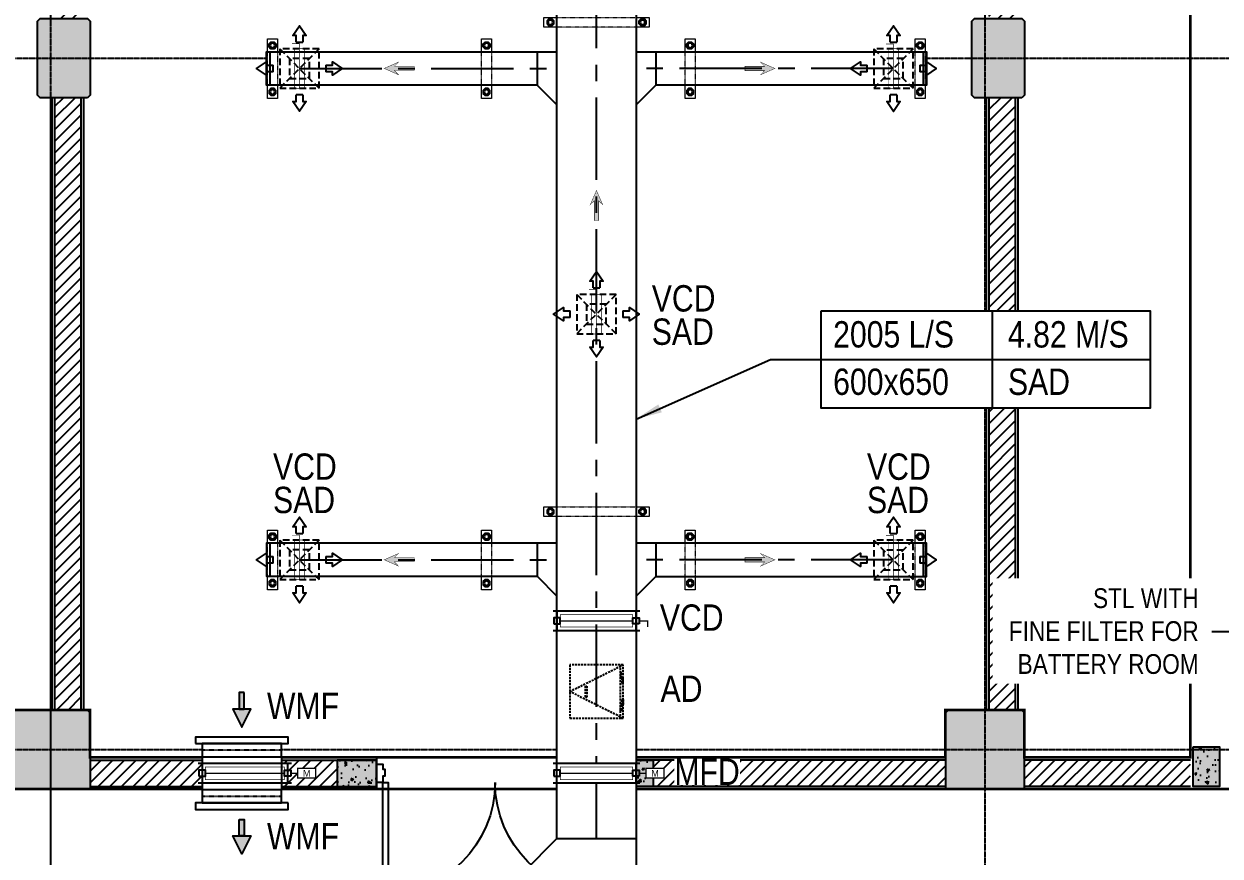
# Model space of a CAD drawing. Header units: metres. Extents: x 841183 to 1048542, y 259326 to 317714.
# Drawn here: x 945726 to 954808, y 300373 to 306692 of the extents above; entities that cross this region are included whole.
import ezdxf
from ezdxf import colors
from ezdxf.entities.mleader import LeaderData, LeaderLine
from ezdxf.math import Vec2, Vec3

# ---------------------------------------------------------------- set-up
doc = ezdxf.new("R2010")
doc.units = ezdxf.units.M
doc.set_wipeout_variables(frame=1)
for name, pattern in [('CENTER', [2, 1.25, -0.25, 0.25, -0.25]), ('DASHED', [0.75, 0.5, -0.25]), ('DASHED2', [0.375, 0.25, -0.125]), ('HID', [0.345, 0.225, -0.12]), ('HIDDEN', [0.375, 0.25, -0.125]), ('PHANTOM', [2.5, 1.25, -0.25, 0.25, -0.25, 0.25, -0.25]), ('VILLA AXIS$0$CENTER', [2, 1.25, -0.25, 0.25, -0.25])]:
    doc.linetypes.add(name, pattern=pattern)
for name, color, linetype in [('0_ACCESS DOOR', 7, 'Continuous'), ('0_DAMPERS', 160, 'Continuous'), ('0_EXTRACT AIR DUCT', 236, 'Continuous'), ('0_HVAC TEXT', 7, 'Continuous'), ('1-TEXT', 3, 'Continuous'), ('A-AXIS LINE', 253, 'Continuous'), ('A-FIXTURES', 252, 'Continuous'), ('A-SECT-PATT', 9, 'Continuous'), ('A-WALL-2', 252, 'Continuous'), ('G-COL', 252, 'Continuous'), ('INTEC -DOOR2', 252, 'Continuous'), ('MOTORIZED DAMPER', 10, 'Continuous'), ('PAMCAD-PROJECTION', 7, 'Continuous'), ('RETURN AIR DUCT', 160, 'HIDDEN'), ('SUPPLY AIR DUCT', 82, 'Continuous'), ('TIP - BEAM-CONC', 6, 'Continuous'), ('TIP - DOOR2', 252, 'Continuous')]:
    doc.layers.add(name, color=color, linetype=linetype)
doc.layers.add('0_ARROW', color=20, linetype='Continuous', lineweight=0)
doc.layers.add('HANGER', color=252, linetype='Continuous', lineweight=0)
for name, color, linetype, transparency in [('A-HATCH', 252, 'Continuous', 0.6), ('A-HATCH SOLID', 253, 'Continuous', 0.6), ('A-REFLECT DOWN', 252, 'Continuous', 0.6), ('CENTER LINE', 252, 'CENTER', 0.6), ('G-HATCH-COL-WALL', 253, 'Continuous', 0.6)]:
    doc.layers.add(name, color=color, linetype=linetype, transparency=transparency)
for name, color, linetype, true_color in [('MFD', 1, 'Continuous', 0xff0000), ('RAR', 1, 'Continuous', 0xff0000), ('SAD', 1, 'Continuous', 0xff0000), ('VCD', 5, 'HIDDEN', 0x0000ff)]:
    doc.layers.add(name, color=color, linetype=linetype, true_color=true_color)
doc.styles.add('AIRAL', font='arial.ttf', dxfattribs={"height": 6.14})
doc.styles.get("Standard").update_dxf_attribs({"font": 'ARIALN.TTF'})
doc.dimstyles.get("Standard").update_dxf_attribs({"dimtxt": 200, "dimasz": 150, "dimexe": 150, "dimexo": 150, "dimgap": 100, "dimtad": 0, "dimtih": 1, "dimtoh": 1, "dimdec": 0, "dimzin": 0, "dimdsep": 46, "dimtxsty": 'Standard', "dimcen": 0.09, "dimadec": 0, "dimazin": 0, "dimtfac": 1, "dimtdec": 0, "dimtofl": 0, "dimtmove": 0, "dimatfit": 3, "dimfxl": 1, "dimtolj": 1, "dimtzin": 0, "dimarcsym": 0})
pattern_1 = [(225, (75713.91, 2551.916), (44.194174, -44.194174), [])]

# ---------------------------------------------------------------- blocks, each defined once
blk = doc.blocks.new('*U38')
at = {"layer": 'SAD', "ltscale": 20}
for points in [[(-25, -62.5), (-25, -12.5), (-50, -12.5), (0, 62.5), (50, -12.5), (25, -12.5), (25, -62.5)], [(-25, -62.5), (25, -62.5)]]:
    blk.add_lwpolyline(points, dxfattribs=at)
blk = doc.blocks.new('*U39')
at = {"layer": 'SAD', "color": 0, "linetype": 'ByBlock', "lineweight": -2, "transparency": 16777216}
blk.add_blockref('*U38', (1261177.7, 298774.3), dxfattribs=at)
for p, rotation in [((1260915.2, 298511.8), 90.00000000000001), ((1261440.2, 298511.8), 270), ((1261177.7, 298249.3), 180)]:
    blk.add_blockref('*U38', p, dxfattribs=dict(at, rotation=rotation))
blk = doc.blocks.new('SAD')
at = {"layer": 'SAD', "linetype": 'DASHED', "ltscale": 100}
for points in [[(-150, -150), (150, -150), (150, 150), (-150, 150)], [(-75, -75), (75, -75), (75, 75), (-75, 75)]]:
    blk.add_lwpolyline(points, close=True, dxfattribs=at)
for points in [[(-150, 150), (150, -150)], [(150, 150), (-150, -150)]]:
    blk.add_lwpolyline(points, dxfattribs=at)
at = {"layer": 'VCD', "ltscale": 150, "const_width": 5}
for points in [[(-56.2, 187.5), (-12.5, 187.5), (0, 187.5), (0, 150)], [(-37.5, 150), (-37.5, -150)], [(-37.5, 150), (37.5, 150)], [(0, 150), (0, -150)], [(37.5, -150), (37.5, 150)], [(-37.5, -150), (37.5, -150)]]:
    blk.add_lwpolyline(points, dxfattribs=at)
at = {"layer": 'SAD'}
blk.add_blockref('*U39', (-1261177.7, -298511.8), dxfattribs=at)
blk = doc.blocks.new('*U43')
blk.add_wipeout([(-350, 75), (250, 75), (250, 0), (327, 0.4), (327, 37.3), (462.8, 37.3), (462.8, -36.4), (327, -36.4), (327, 0.4), (250, 0), (250, -75), (-350, -75)])
at = {"layer": '0_DAMPERS', "color": 8}
for points in [[(-375, -22.5), (-325, -22.5), (-325, 22.5), (-375, 22.5)], [(275, -22.5), (225, -22.5), (225, 22.5), (275, 22.5)]]:
    blk.add_lwpolyline(points, close=True, dxfattribs=at)
at = {"layer": '0_DAMPERS', "color": 8, "linetype": 'HIDDEN', "ltscale": 150, "const_width": 5}
blk.add_lwpolyline([(-325, -47.5), (225, -47.5), (225, 47.5), (-325, 47.5)], close=True, dxfattribs=at)
at = {"layer": '0_DAMPERS', "color": 8, "ltscale": 100, "const_width": 10}
blk.add_lwpolyline([(275, 0), (327, 0), (327, 0)], dxfattribs=at)
at = {"layer": 'MOTORIZED DAMPER', "const_width": 15}
for points in [[(-380, 75), (280, 75)], [(250, -75), (250, 75)], [(-380, -75), (280, -75)]]:
    blk.add_lwpolyline(points, dxfattribs=at)
at = {"layer": 'MOTORIZED DAMPER', "ltscale": 100, "const_width": 10}
for points in [[(-350, -75), (-350, 75)], [(225, 0), (-325, 0)]]:
    blk.add_lwpolyline(points, dxfattribs=at)
blk.add_lwpolyline([(327, 37.3), (462.8, 37.3), (462.8, -36.4), (327, -36.4)], close=True, dxfattribs=at)
at = {"layer": '0_HVAC TEXT', "insert": (394.9, 0.4), "char_height": 50, "width": 53.399, "attachment_point": 5, "style": 'AIRAL'}
blk.add_mtext('{\\fArial|b0|i0|c0|p34;M}', dxfattribs=at)
blk = doc.blocks.new('AD')
at = {"layer": '0_ACCESS DOOR', "linetype": 'HID', "ltscale": 50}
for p, q in [((0, 0), (300, 150)), ((300, -150), (0, 0))]:
    blk.add_line(p, q, dxfattribs=at)
for points in [[(0, -150), (300, -150), (300, 150), (0, 150)], [(300, 150), (283.7, 150), (283.7, -150), (300, -150)], [(284, 75), (292, 75), (292, 105.6), (284, 105.6)], [(292, 44.4), (300, 44.4), (300, 75), (292, 75)], [(88.7, 30.6), (96.7, 30.6), (96.7, -30.6), (88.7, -30.6)], [(292, -44.4), (300, -44.4), (300, -75), (292, -75)], [(284, -75), (292, -75), (292, -105.6), (284, -105.6)]]:
    blk.add_lwpolyline(points, close=True, dxfattribs=at)
blk = doc.blocks.new('*U44')
at = {"layer": '0_DAMPERS', "const_width": 15}
for points in [[(13239.7, -17705.2), (13899.7, -17705.2)], [(13269.7, -17855.2), (13269.7, -17705.2)], [(13869.7, -17855.2), (13869.7, -17705.2)], [(13239.7, -17855.2), (13899.7, -17855.2)]]:
    blk.add_lwpolyline(points, dxfattribs=at)
at = {"layer": '0_DAMPERS', "color": 8}
for points in [[(13244.7, -17802.7), (13294.7, -17802.7), (13294.7, -17757.7), (13244.7, -17757.7)], [(13894.7, -17802.7), (13844.7, -17802.7), (13844.7, -17757.7), (13894.7, -17757.7)]]:
    blk.add_lwpolyline(points, close=True, dxfattribs=at)
at = {"layer": '0_DAMPERS', "linetype": 'PHANTOM', "ltscale": 100, "const_width": 10}
blk.add_lwpolyline([(13844.7, -17780.2), (13294.7, -17780.2)], dxfattribs=at)
at = {"layer": '0_DAMPERS', "color": 8, "linetype": 'HIDDEN', "ltscale": 150, "const_width": 5}
blk.add_lwpolyline([(13294.7, -17827.7), (13844.7, -17827.7), (13844.7, -17732.7), (13294.7, -17732.7)], close=True, dxfattribs=at)
at = {"layer": '0_DAMPERS', "ltscale": 100, "const_width": 10}
blk.add_lwpolyline([(13894.7, -17780.2), (13959, -17780.2), (13959, -17828)], dxfattribs=at)
blk = doc.blocks.new('*U63')
blk.add_wipeout([(0, 75), (650, 75), (650, 0), (727, 0.4), (727, 37.3), (862.8, 37.3), (862.8, -36.4), (727, -36.4), (727, 0.4), (650, 0), (650, -75), (0, -75)])
at = {"layer": '0_DAMPERS', "color": 8}
for points in [[(-25, -22.5), (25, -22.5), (25, 22.5), (-25, 22.5)], [(675, -22.5), (625, -22.5), (625, 22.5), (675, 22.5)]]:
    blk.add_lwpolyline(points, close=True, dxfattribs=at)
at = {"layer": '0_DAMPERS', "color": 8, "linetype": 'HIDDEN', "ltscale": 150, "const_width": 5}
blk.add_lwpolyline([(25, -47.5), (625, -47.5), (625, 47.5), (25, 47.5)], close=True, dxfattribs=at)
at = {"layer": '0_DAMPERS', "color": 8, "ltscale": 100, "const_width": 10}
blk.add_lwpolyline([(675, 0), (727, 0), (727, 0)], dxfattribs=at)
at = {"layer": 'MOTORIZED DAMPER', "const_width": 15}
for points in [[(-30, 75), (680, 75)], [(650, -75), (650, 75)], [(-30, -75), (680, -75)]]:
    blk.add_lwpolyline(points, dxfattribs=at)
at = {"layer": 'MOTORIZED DAMPER', "ltscale": 100, "const_width": 10}
for points in [[(0, -75), (0, 75)], [(625, 0), (25, 0)]]:
    blk.add_lwpolyline(points, dxfattribs=at)
blk.add_lwpolyline([(727, 37.3), (862.8, 37.3), (862.8, -36.4), (727, -36.4)], close=True, dxfattribs=at)
at = {"layer": '0_HVAC TEXT', "insert": (794.9, 0.4), "char_height": 50, "width": 53.399, "attachment_point": 5, "style": 'AIRAL'}
blk.add_mtext('{\\fArial|b0|i0|c0|p34;M}', dxfattribs=at)
blk = doc.blocks.new('A$Cb8744c3a')
at = {"layer": 'RAR', "ltscale": 20}
h = blk.add_hatch(color=256, dxfattribs=at)
h.dxf.hatch_style = 1
h.paths.add_polyline_path([(-4.4, 612.5), (-41.9, 612.5), (-41.9, 487.5), (-4.4, 487.5)])
h.paths.add_polyline_path([(45.6, 487.5), (-91.9, 487.5), (-23.1, 350)])
h = blk.add_hatch(color=256, dxfattribs=at)
h.dxf.hatch_style = 1
h.paths.add_polyline_path([(-41.9, -350), (-4.4, -350), (-4.4, -475), (-41.9, -475)])
h.paths.add_polyline_path([(-91.9, -475), (45.6, -475), (-23.1, -612.5)])
at = {"layer": 'RAR'}
for points in [[(-4.4, 612.5), (-41.9, 612.5), (-41.9, 487.5), (-4.4, 487.5), (-4.4, 612.5)], [(45.6, 487.5), (-91.9, 487.5), (-23.1, 350), (45.6, 487.5)], [(-41.9, -350), (-4.4, -350), (-4.4, -475), (-41.9, -475), (-41.9, -350)], [(-91.9, -475), (45.6, -475), (-23.1, -612.5), (-91.9, -475)]]:
    blk.add_lwpolyline(points, close=True, dxfattribs=at)
at = {"layer": 'RAR', "ltscale": 20}
for points in [[(-91.9, 487.5), (-23.1, 350), (45.6, 487.5)], [(45.6, 487.5), (-91.9, 487.5), (-23.1, 350), (45.6, 487.5)], [(45.6, -475), (-23.1, -612.5), (-91.9, -475)], [(-91.9, -475), (45.6, -475), (-23.1, -612.5), (-91.9, -475)]]:
    blk.add_lwpolyline(points, close=True, dxfattribs=at)
at = {"color": 255}
blk.add_wipeout([(-375, 275), (328.8, 275), (328.8, 225), (278.8, 225), (278.8, 75), (325, 75), (325, -75), (278.8, -75), (278.8, -225), (328.8, -225), (328.8, -275), (-375, -275), (-375, -225), (-325, -225), (-325, 225), (-375, 225)], dxfattribs=at)
at = {"layer": 'RAR', "ltscale": 20}
for points in [[(-375, 225), (328.8, 225), (328.8, 275), (-375, 275)], [(-325, 125), (278.8, 125), (278.8, 225), (-325, 225)], [(328.8, -225), (-375, -225), (-375, -275), (328.8, -275)]]:
    blk.add_lwpolyline(points, close=True, dxfattribs=at)
at = {"layer": 'RETURN AIR DUCT', "ltscale": 0.001}
blk.add_lwpolyline([(-325, 125), (278.8, 125), (278.8, 175), (-325, 175)], close=True, dxfattribs=at)
at = {"layer": 'MFD'}
blk.add_blockref('*U63', (-325, 0), dxfattribs=at)
at = {"layer": 'RAR', "ltscale": 20}
for points in [[(-325, 125), (-325, -125)], [(278.8, 125), (278.8, -125)]]:
    blk.add_lwpolyline(points, dxfattribs=at)
blk.add_lwpolyline([(278.8, -125), (-325, -125), (-325, -225), (278.8, -225)], close=True, dxfattribs=at)
at = {"layer": 'RETURN AIR DUCT', "ltscale": 0.001}
blk.add_lwpolyline([(-324.9, -175), (278.8, -175), (278.8, -125), (-324.9, -125)], close=True, dxfattribs=at)
blk = doc.blocks.new('*U84')
at = {"layer": 'HANGER', "ltscale": 20}
for points in [[(0, 75), (-200, 75), (-200, -75), (0, -75)], [(0, -15), (0, 15)], [(506, -75), (706, -75), (706, 75), (506, 75)], [(506, -15), (506, 15)]]:
    blk.add_lwpolyline(points, dxfattribs=at)
for points in [[(-77, 56), (-123, 56), (-156, 23), (-156, -23), (-123, -56), (-77, -56), (-44, -23), (-44, 23)], [(583, 56), (629, 56), (662, 23), (662, -23), (629, -56), (583, -56), (550, -23), (550, 23)]]:
    blk.add_lwpolyline(points, close=True, dxfattribs=at)
at = {"layer": 'HANGER', "linetype": 'HIDDEN', "ltscale": 0.0008}
for points in [[(506, 75), (0, 75)], [(0, -75), (506, -75)]]:
    blk.add_lwpolyline(points, dxfattribs=at)
at = {"layer": 'HANGER', "ltscale": 20}
for centre, radius in [((-100, 0), 45), ((-100, 0), 30), ((606, 0), 45), ((606, 0), 30)]:
    blk.add_circle(centre, radius, dxfattribs=at)
blk = doc.blocks.new('0-ARROW-3')
at = {"layer": '0_ARROW', "true_color": 0xc8c8c8}
h = blk.add_hatch(dxfattribs=at)
h.set_pattern_fill('ANSI31', color=9)
h.set_pattern_definition([(45, (-4415, 43046), (-0.08838834765, 0.08838834765), [])])
h.paths.add_polyline_path([(-512, -108), (-711, -313), (0, 0), (-711, 313), (-512, 108), (-1490, 108), (-1490, -108)])
at = {"layer": '0_ARROW', "const_width": 20}
blk.add_lwpolyline([(-1490, -108), (-512, -108), (-711, -313), (0, 0), (-711, 313), (-512, 108), (-1490, 108)], close=True, dxfattribs=at)
blk = doc.blocks.new('*U91')
at = {"layer": 'HANGER', "ltscale": 20}
for points in [[(0, 75), (-200, 75), (-200, -75), (0, -75)], [(0, -15), (0, 15)], [(1200, -75), (1400, -75), (1400, 75), (1200, 75)], [(1200, -15), (1200, 15)]]:
    blk.add_lwpolyline(points, dxfattribs=at)
for points in [[(-77, 56), (-123, 56), (-156, 23), (-156, -23), (-123, -56), (-77, -56), (-44, -23), (-44, 23)], [(1277, 56), (1323, 56), (1356, 23), (1356, -23), (1323, -56), (1277, -56), (1244, -23), (1244, 23)]]:
    blk.add_lwpolyline(points, close=True, dxfattribs=at)
at = {"layer": 'HANGER', "linetype": 'HIDDEN', "ltscale": 0.0008}
for points in [[(1200, 75), (0, 75)], [(0, -75), (1200, -75)]]:
    blk.add_lwpolyline(points, dxfattribs=at)
at = {"layer": 'HANGER', "ltscale": 20}
for centre, radius in [((-100, 0), 45), ((-100, 0), 30), ((1300, 0), 45), ((1300, 0), 30)]:
    blk.add_circle(centre, radius, dxfattribs=at)
blk = doc.blocks.new('A$C10b3fa2f')
at = {"layer": 'A-REFLECT DOWN'}
h = blk.add_hatch(dxfattribs=at)
h.set_pattern_fill('AR-HBONE', color=256, scale=75, style=0)
h.set_pattern_definition([(45, (-872853.3, -501345.44), (0, 424.26407), [900, -300]), (135, (-872641.16, -501133.3), (3e-14, 424.26407), [900, -300])])
h.paths.add_polyline_path([(-40951.9, -7637.1), (-40445.1, -7637.1), (-40278.2, -7926.1), (-40445.1, -8215.1), (-40951.9, -8215.1), (-41118.8, -7926.1)])
edge = h.paths.add_edge_path()
edge.add_line((-40250.6, -6912.7), (-42275.6, -6912.7))
edge.add_line((-42275.6, -6912.7), (-42275.6, -105.8))
edge.add_line((-42275.6, -105.8), (-42275.6, 38.9))
edge.add_line((-42275.6, 38.9), (-43125, 38.9))
edge.add_line((-43125, 38.9), (-43125, -30517.1))
edge.add_line((-43125, -30517.1), (-43000, -30517.1))
edge.add_line((-43000, -30517.1), (-43000, -32386.1))
edge.add_line((-43000, -32386.1), (-6450, -32386.1))
edge.add_arc((-6450, -25886.1), 6500, 270, 360)
edge.add_line((50, -25886.1), (50, -22117.5))
edge.add_line((50, -22117.5), (-3025.4, -22117.5))
edge.add_line((-3025.4, -22117.5), (-3025.4, -31367.5))
edge.add_line((-3025.4, -31367.5), (-37875.6, -31367.3))
edge.add_line((-37875.6, -31367.3), (-37875.6, -22117.5))
edge.add_line((-37875.6, -22117.5), (-40250.6, -22117.5))
edge.add_line((-40250.6, -22117.5), (-40250.6, -6912.7))
blk = doc.blocks.new('D1800')
at = {"layer": 'TIP - DOOR2'}
for points in [[(47.5, 991.3), (47.5, 138.8), (88.6, 138.8), (88.6, 990.3)], [(1752.5, 991.3), (1752.5, 138.8), (1711.4, 138.8), (1711.4, 990.3)]]:
    blk.add_lwpolyline(points, dxfattribs=at)
for points in [[(0, 138.8), (0, 0), (47.5, 0), (47.5, 38), (62.8, 38), (62.8, 92.2), (47.5, 92.2), (47.5, 138.8)], [(1800, 138.8), (1800, 0), (1752.5, 0), (1752.5, 38), (1737.2, 38), (1737.2, 92.2), (1752.5, 92.2), (1752.5, 138.8)]]:
    blk.add_lwpolyline(points, close=True, dxfattribs=at)
for centre, start, end in [((47.5, 138.8), 0, 90), ((1752.5, 138.8), 90, 180)]:
    blk.add_arc(centre, 852.5, start, end, dxfattribs=at)
blk = doc.blocks.new('Stf200x300')
at = {"layer": 'A-HATCH SOLID'}
blk.add_hatch(color=256, dxfattribs=at).paths.add_polyline_path([(100, 150), (-100, 150), (-100, -150), (100, -150)])
at = {"layer": 'A-SECT-PATT'}
h = blk.add_hatch(dxfattribs=at)
h.set_pattern_fill('AR-CONC', color=8, style=0)
h.paths.add_polyline_path([(100, 150), (-100, 150), (-100, -150), (100, -150)])
at = {"layer": 'A-WALL-2'}
blk.add_lwpolyline([(-100, -150), (100, -150), (100, 150), (-100, 150)], close=True, dxfattribs=at)
blk = doc.blocks.new('A$Cef9c9996')
at = {"layer": 'A-HATCH'}
h = blk.add_hatch(dxfattribs=at)
h.set_pattern_fill('ANSI31', color=256, scale=500, angle=-180)
h.set_pattern_definition([(225, (-963683.74, -311958.885), (44.194174, -44.194174), [])])
h.paths.add_polyline_path([(-18340.09178, -5227.2533), (-18140.09178, -5227.2533), (-18140.09178, -574.99274), (-18340.09178, -574.99274)])
h.paths.add_polyline_path([(-18340.09178, -10476.68442), (-18140.09178, -10476.68442), (-18140.09178, -5827.2533), (-18340.09178, -5827.2533)])
h = blk.add_hatch(dxfattribs=at)
h.set_pattern_fill('ANSI31', color=256, scale=500, angle=-180)
h.set_pattern_definition([(225, (-965848.825, -311959.376), (44.194174, -44.194174), [])])
h.paths.add_polyline_path([(-11246.15346, -5227.25819), (-11046.16083, -5227.25567), (-11046.16083, -574.99875), (-11246.15346, -574.99875)])
h.paths.add_polyline_path([(-11246.15346, -10476.69043), (-11046.16083, -10476.69043), (-11046.16083, -5827.25567), (-11246.15346, -5827.25819)])
h = blk.add_hatch(dxfattribs=at)
h.set_pattern_fill('ANSI31', color=256, scale=500, angle=-180)
h.set_pattern_definition(pattern_1)
h.paths.add_polyline_path([(-16195.4389, -10856.68462), (-16195.4389, -11056.68462), (-18070.09546, -11056.68431), (-18070.09546, -10856.68431)])
h = blk.add_hatch(dxfattribs=at)
h.set_pattern_fill('ANSI31', color=256, scale=500, angle=-180)
h.set_pattern_definition(pattern_1)
h.paths.add_polyline_path([(-13795.43895, -10856.68462), (-13795.43895, -11056.68462), (-11576.07223, -11056.68431), (-11576.07223, -10856.68431)])
h = blk.add_hatch(dxfattribs=at)
h.set_pattern_fill('ANSI31', color=256, scale=500, angle=-180)
h.set_pattern_definition([(225, (78533.28, 2551.916), (44.194174, -44.194174), [])])
h.paths.add_polyline_path([(-9716.07935, -11056.68444), (-9716.07921, -10856.68444), (-10976.07223, -10856.68462), (-10976.07223, -11056.68462)])
at = {"layer": 'A-REFLECT DOWN'}
h = blk.add_hatch(dxfattribs=at)
h.set_pattern_fill('AR-HBONE', color=256, scale=75, style=0)
h.set_pattern_definition([(45, (-873053.33, -501634.64), (0, 424.26407), [900, -300]), (135, (-872841.2, -501422.5), (3e-14, 424.26407), [900, -300])])
h.paths.add_polyline_path([(-41151.96082, -7926.32103), (-40645.1139, -7926.32103), (-40478.26212, -8215.31679), (-40645.1139, -8504.31255), (-41151.96082, -8504.31255), (-41318.8126, -8215.31679)])
edge = h.paths.add_edge_path()
edge.add_line((-40450.61533, -7201.94287), (-42475.61533, -7201.94287))
edge.add_line((-42475.61533, -7201.94287), (-42475.61533, -394.99875))
edge.add_line((-42475.61533, -394.99875), (-42475.61533, -250.33845))
edge.add_line((-42475.61533, -250.33845), (-43325.04045, -250.33845))
edge.add_line((-43325.04045, -250.33845), (-43325.03899, -30806.27827))
edge.add_line((-43325.03899, -30806.27827), (-43200.04115, -30806.27827))
edge.add_line((-43200.04115, -30806.27827), (-43200.04115, -32675.32518))
edge.add_line((-43200.04115, -32675.32518), (-6650.05266, -32675.32518))
edge.add_arc((-6650.05266, -26175.32518), 6500, 270, 360)
edge.add_line((-150.05266, -26175.32518), (-150.05266, -22406.69091))
edge.add_line((-150.05266, -22406.69091), (-3225.46308, -22406.69091))
edge.add_line((-3225.46308, -22406.69091), (-3225.46308, -31656.6906))
edge.add_line((-3225.46308, -31656.6906), (-38075.61537, -31656.47599))
edge.add_line((-38075.61537, -31656.47599), (-38075.61537, -22406.6906))
edge.add_line((-38075.61537, -22406.6906), (-40450.61533, -22406.6906))
edge.add_line((-40450.61533, -22406.6906), (-40450.61533, -7201.94287))
at = {"layer": 'G-HATCH-COL-WALL'}
h = blk.add_hatch(color=256, dxfattribs=at)
h.dxf.hatch_style = 1
h.paths.add_polyline_path([(-18090.09546, -5827.2533), (-18450.09546, -5827.2533), (-18470.09546, -5807.2533), (-18470.09546, -5247.2533), (-18450.09546, -5227.2533), (-18090.09546, -5227.2533), (-18070.09546, -5247.2533), (-18070.09546, -5807.2533)])
h = blk.add_hatch(color=256, dxfattribs=at)
h.dxf.hatch_style = 1
h.paths.add_polyline_path([(-10996.15361, -5827.25504), (-11356.07223, -5827.25957), (-11376.07223, -5807.25957), (-11376.07223, -5247.25957), (-11356.07223, -5227.25957), (-10996.15361, -5227.25504), (-10976.15361, -5247.25504), (-10976.15361, -5807.25504)])
h = blk.add_hatch(color=256, dxfattribs=at)
h.dxf.hatch_style = 1
h.paths.add_polyline_path([(-18070.09546, -11076.68442), (-18670.09546, -11076.68442), (-18670.09546, -10496.68442), (-18650.09546, -10476.68442), (-18090.09546, -10476.68442), (-18070.09546, -10496.68442)])
h = blk.add_hatch(color=256, dxfattribs=at)
h.dxf.hatch_style = 1
h.paths.add_polyline_path([(-11576.07223, -11076.69043), (-10976.07223, -11076.69043), (-10976.07223, -10496.69043), (-10996.07223, -10476.69043), (-11556.07223, -10476.69043), (-11576.07223, -10496.69043)])
at = {"layer": 'A-AXIS LINE', "linetype": 'VILLA AXIS$0$CENTER', "ltscale": 4}
for p, q in [((-18370.09546, 4858.12244, 11.74922), (-18370.09546, -22475.40476, -7.33651)), ((-11276.07223, 4858.12244, 0.00011), (-11276.07223, -22406.6906, -21.11416)), ((-40765.74437, -5527.23283, 68.05342), (8014.64756, -5527.23283, 68.05342)), ((-18370.09546, -5827.2533, -15.84235), (-18370.09546, -22475.40476, -27.46698)), ((-40765.74437, -10776.69043, -87.13858), (8014.64756, -10776.69043, 26.44237))]:
    blk.add_line(p, q, dxfattribs=at)
at = {"layer": 'A-FIXTURES'}
for points, elevation in [([(-18360.09178, -5827.2533), (-18360.09178, -10476.68442)], -8.38125), ([(-18120.09178, -5827.2533), (-18120.09178, -10476.68442)], -8.38125), ([(-11266.1573, -5827.25844), (-11266.16056, -10476.69043)], 6.31195), ([(-11026.1573, -5827.25542), (-11026.16056, -10476.69043)], 6.31195), ([(-18070.09546, -10836.68473), (-15895.4389, -10836.68462)], 47.92296), ([(-16950.79654, -10836.68473), (-18070.09546, -10836.68468)], 47.92296), ([(-15895.4389, -10836.68462), (-15925.4389, -10836.68462)], 47.92296), ([(-15895.4389, -10836.68462), (-15895.4389, -11076.68462)], 47.92296), ([(-11576.07223, -10836.68475), (-14095.43895, -10836.68462)], 47.92296), ([(-14095.43895, -10836.68462), (-14065.43895, -10836.68462)], 47.92296), ([(-14095.43895, -10836.68462), (-14095.43895, -11076.68462)], 47.92296), ([(-9716.07935, -10836.68459), (-10976.07223, -10836.68454)], 55.79825), ([(-16950.79654, -11076.68453), (-19125.4531, -11076.68462)], 47.92296), ([(-18070.09546, -11076.68453), (-15895.4389, -11076.68462)], 47.92296), ([(-11576.07223, -11076.68451), (-14095.43895, -11076.68462)], 47.92296), ([(-9716.07936, -11076.68455), (-11276.07223, -11076.68462)], 28.81679), ([(-11266.16098, -11076.69043), (-11266.16098, -11077.1825)], 6.31195), ([(-11026.16098, -11076.69043), (-11026.16098, -11077.18249)], 6.31195)]:
    blk.add_lwpolyline(points, dxfattribs=dict(at, elevation=elevation))
at = {"layer": 'A-WALL-2'}
for p, q in [((-18070.09546, -10856.68473, -12.03174), (-15895.4389, -10856.68462, -1.02415)), ((-11576.07223, -10856.68475, -13.77658), (-14095.43895, -10856.68462, -1.02415)), ((-9716.07934, -10856.68444, -1.04516), (-10976.07223, -10856.68451, 5.33262)), ((-18070.09546, -11056.68473, -12.03174), (-15895.4389, -11056.68462, -1.02415)), ((-11576.07223, -11056.68475, -13.77658), (-14095.43895, -11056.68462, -1.02415)), ((-9716.07935, -11056.6847, -28.02663), (-10976.07223, -11056.68464, -21.64885))]:
    blk.add_line(p, q, dxfattribs=at)
for points, elevation in [([(-18340.09178, -5827.2533), (-18340.09178, -10476.68442)], -8.38125), ([(-18140.09178, -5827.2533), (-18140.09178, -10476.68442)], -8.38125), ([(-11246.1573, -5827.25819), (-11246.16056, -10476.69043)], 6.31195), ([(-11046.1573, -5827.25567), (-11046.16056, -10476.69043)], 6.31195)]:
    blk.add_lwpolyline(points, dxfattribs=dict(at, elevation=elevation))
at = {"layer": 'G-COL'}
for points, elevation in [([(-18090.09546, -5827.2533), (-18450.09546, -5827.2533), (-18470.09546, -5807.2533), (-18470.09546, -5247.2533), (-18450.09546, -5227.2533), (-18090.09546, -5227.2533), (-18070.09546, -5247.2533), (-18070.09546, -5807.2533)], -8.38125), ([(-10996.15361, -5827.25504), (-11356.07223, -5827.25957), (-11376.07223, -5807.25957), (-11376.07223, -5247.25957), (-11356.07223, -5227.25957), (-10996.15361, -5227.25504), (-10976.15361, -5247.25504), (-10976.15361, -5807.25504)], 6.31195), ([(-18070.09546, -11076.68442), (-18670.09546, -11076.68442), (-18670.09546, -10496.68442), (-18650.09546, -10476.68442), (-18090.09546, -10476.68442), (-18070.09546, -10496.68442)], -8.38125), ([(-11576.07223, -11076.69043), (-10976.07223, -11076.69043), (-10976.07223, -10496.69043), (-10996.07223, -10476.69043), (-11556.07223, -10476.69043), (-11576.07223, -10496.69043)], -20.13038)]:
    blk.add_lwpolyline(points, close=True, dxfattribs=dict(at, elevation=elevation))
at = {"layer": 'RETURN AIR DUCT', "linetype": 'PHANTOM', "ltscale": 500, "const_width": 20, "elevation": 98.46183}
for points in [[(-9716.07185, -374.99875), (-10976.07222, -374.99875), (-10976.07222, -574.99875), (-11576.07222, -574.99875), (-11576.07222, -374.99274), (-18070.09546, -374.99274), (-18070.09546, -574.99274), (-18670.09546, -574.99274), (-18670.09546, -374.99875), (-18735.09546, -374.99875), (-18735.09546, -10836.68464), (-18670.09546, -10836.68464), (-18670.09546, -10496.68442), (-18670.09546, -10476.68442), (-18070.09546, -10476.68442), (-18070.09548, -10836.68468), (-11576.07222, -10836.68475), (-11576.07222, -10476.69043), (-10976.07222, -10476.69043), (-10976.07222, -10836.68454), (-9716.07919, -10836.68542), (-9716.07185, -374.99875)], [(-3540.03787, -11076.69043), (-37775.61537, -11076.69043), (-37775.61537, -13076.68957), (-3540.03787, -13076.68957), (-3540.03787, -11076.69043)]]:
    blk.add_lwpolyline(points, close=True, dxfattribs=at)
at = {"layer": 'INTEC -DOOR2', "xscale": -1, "rotation": 180.0000273207567}
blk.add_blockref('D1800', (-15895.43899, -10887.26582, 18.06103), dxfattribs=at)
at = {"layer": 'TIP - BEAM-CONC', "linetype": 'DASHED2', "xscale": -1}
for p, rotation in [((-9596.12989, -10906.69063, 10.08358), 180), ((-13945.43895, -10956.68462, -1.02422), 90)]:
    blk.add_blockref('Stf200x300', p, dxfattribs=dict(at, rotation=rotation))
at = {"layer": 'TIP - BEAM-CONC', "linetype": 'DASHED2', "rotation": 270}
blk.add_blockref('Stf200x300', (-16045.4389, -10956.68462, -1.02422), dxfattribs=at)
blk = doc.blocks.new('*U55')
at = {"color": 255}
blk.add_wipeout([(1758, 1026), (4879, 1026), (4879, 102), (1758, 102)], dxfattribs=at)
blk.add_lwpolyline([(1758, 1026), (4879, 1026), (4879, 102), (1758, 102)], close=True)
for points in [[(3379, 1026), (3379, 102)], [(1758, 564), (4879, 564)]]:
    blk.add_lwpolyline(points)
at = {"layer": 'SUPPLY AIR DUCT'}
for tag, p in [('L/S', (1871, 679)), ('M/S', (3530, 679)), ('SIZE', (1871, 229)), ('SAD', (3530, 229))]:
    blk.add_attdef(tag, p, '', height=250, dxfattribs=at)
blk.add_leader([(0, 0), (1278, 566), (1758, 564)], dimstyle='Standard', override={"dimasz": 250, "dimgap": 100, "dimtad": 0})
blk = doc.blocks.new('A$Caca1db55')
ml = blk.add_multileader_mtext('Standard')
ml.set_content('STL WITH \\PFINE FILTER FOR \\PBATTERY ROOM', color=256)
ml.set_leader_properties()
ml.build(insert=Vec2(0, 0))
ml.multileader.update_dxf_attribs({"text_left_attachment_type": 2, "text_right_attachment_type": 2, "dogleg_length": 200, "arrow_head_size": 200})
ctx = ml.context
ctx.base_point, ctx.char_height, ctx.arrow_head_size, ctx.landing_gap_size, ctx.plane_origin = Vec3(-10978.5, -9607.3, 211.6), 150, 200, 100, Vec3(-12617.6, -11440.3, 211.6)
ctx.left_attachment, ctx.right_attachment, ctx.text_align_type = 2, 2, 2
notes = []
notes.append((ctx, [(0, (1, 1, 0), (-9153.7, -9607.3, 211.6), (-1, 0), 200, [(0, [(-8371.5, -9652.7, 211.6)], 0, [])])]))
ctx.mtext.insert, ctx.mtext.alignment, ctx.mtext.flow_direction = Vec3(-9453.7, -9277.1, 211.6), 3, 5
ctx.mtext.has_bg_fill, ctx.mtext.bg_color, ctx.mtext.bg_scale_factor, ctx.mtext.bg_transparency, ctx.mtext.use_window_bg_color = 1, -1027028792, 1.5, 0, 1
for ctx, leaders in notes:
    for number, flags, end, landing, length, lines in leaders:
        leader = LeaderData()
        leader.index, (leader.has_last_leader_line, leader.has_dogleg_vector, leader.attachment_direction) = number, flags
        leader.last_leader_point, leader.dogleg_vector, leader.dogleg_length = Vec3(end), Vec3(landing), length
        for number, points, colour, breaks in lines:
            line = LeaderLine()
            line.index, line.vertices, line.color, line.breaks = number, Vec3.list(points), colors.encode_raw_color(colour), breaks
            leader.lines.append(line)
        ctx.leaders.append(leader)

msp = doc.modelspace()

# ---------------------------------------------------------------- block references
at = {"layer": 'PAMCAD-PROJECTION', "color": 6}
msp.add_blockref('A$Cef9c9996', (964298.7, 311958.9, -97.8), dxfattribs=at)

# ---------------------------------------------------------------- next in the draw order: block references
at = {"color": 2}
msp.add_blockref('A$C10b3fa2f', (964098.7, 311683.9, -103.7), dxfattribs=at)

# ---------------------------------------------------------------- next in the draw order: wipeouts: each hides what was drawn before it
at = {"color": 255}
msp.add_wipeout([(958608.6, 291727.2), (958608.6, 291027.2), (939689.4, 291027.2), (939189.4, 291002.2), (928141.7, 291002.2), (928036.7, 291003.4), (927883.7, 291026.1), (927665, 291105.8), (927434.5, 291270.1), (927315.2, 291414.2), (927223.8, 291580.3), (927167.6, 291750.9), (927141.7, 291977.2), (927141.7, 296242.2), (927125.2, 296310.5), (927107.2, 296337.8), (927076.6, 296365.8), (927011.2, 296392.2), (926991.7, 296392.2), (926991.7, 297392.2), (927018.6, 297395.9), (927062.4, 297421.5), (927083.1, 297451.7), (927091.7, 297492.2), (927091.7, 299557.2), (927079.2, 299626.7), (927052.9, 299675.4), (927022.6, 299708.3), (927012.2, 299716.8), (927000.6, 299724.9), (926947.3, 299749.3), (926899.5, 299757.2), (926575.9, 299757.2), (926575.9, 300007.2), (926899.5, 300007.2), (926975.9, 299999.2), (927060.4, 299974.4), (927108.8, 299951.4), (927147, 299927.8), (927192.7, 299891.7), (927259.6, 299816.3), (927295.6, 299870.3), (927357, 299948.7), (927440.1, 300035.4), (927529.6, 300110.7), (927750.7, 300239.9), (927908.4, 300295.1), (928078.7, 300326.4), (928191.7, 300332.2), (928364.6, 300332.2), (928523.1, 300332.2), (929080.6, 300332.2), (929330.6, 300582.2), (929330.6, 302572.1), (929130.6, 302772.1), (927101.1, 302772.1), (927101.1, 303022.1), (929330.6, 303022.1), (929330.6, 305636.6), (929480.6, 306136.6), (929480.6, 308560.9), (929480.6, 310583.9), (929780.6, 310583.9), (929780.6, 306136.6), (929930.6, 305636.6), (929930.6, 300332.2), (930756.5, 300332.2), (931256.5, 300307.2), (932108.8, 300307.2), (932358.8, 300557.2), (932358.8, 305850.2), (932658.8, 305850.2), (932658.8, 300582.2), (932658.8, 300307.2), (939774.1, 300307.2), (940024.1, 300557.2), (940024, 306115.6), (939874, 306265.6), (936824.6, 306265.6), (936824.6, 306440.6), (940024.1, 306440.6), (940024.1, 309771.3), (940524.1, 309771.3), (940524, 306440.6), (942824.1, 306440.6), (942824.1, 306265.6), (940674, 306265.6), (940524, 306115.6), (940524.1, 300307.2), (942231.5, 300307.2), (942731.5, 300257.2), (949523.2, 300257.2), (949773.2, 300507.2), (949773.2, 309212.6), (950373.2, 309212.6), (950373.2, 300257.2), (951436.5, 300257.2), (951936.5, 300132.2), (956072.7, 300132.2), (956322.7, 300382.2), (956322.7, 310583.9), (956722.7, 310583.9), (956722.7, 300132.2), (957318.4, 300132.2), (957818.4, 300007.2), (960069.9, 300007.2), (960069.9, 299757.2), (957818.4, 299757.2), (957318.4, 299632.2), (951936.5, 299632.2), (951436.5, 299507.2), (942731.5, 299507.2), (942231.5, 299457.2), (931256.5, 299457.2), (930757.7, 299432.3), (928191.7, 299432.2), (928140.1, 299425.4), (928082.7, 299399.9), (928026.9, 299345.6), (927995.4, 299270.5), (927991.7, 297492.2), (927999.9, 297452.4), (928020.9, 297421.5), (928046.6, 297402.9), (928091.7, 297392.2), (928091.7, 296392.2), (928029.1, 296378.5), (927985.6, 296348.3), (927959.2, 296312.7), (927945.7, 296277), (927941.7, 296242.2), (927941.7, 291977.2), (927952.2, 291913.2), (928000.2, 291835.8), (928066.4, 291780.6), (928141.7, 291752.2), (939189.4, 291752.2), (939689.4, 291727.2)], dxfattribs=at)

# ---------------------------------------------------------------- next in the draw order: linework, layer by layer
at = {"layer": 'CENTER LINE', "ltscale": 500, "elevation": -29.9}
for points in [[(950073.2, 300507.2), (950073.2, 309658.6)], [(947818.1, 302623), (949773.2, 302623)], [(952327.7, 302622.7), (950372.9, 302622.7)]]:
    msp.add_lwpolyline(points, dxfattribs=at)
at = {"layer": 'SUPPLY AIR DUCT', "elevation": -29.9}
for points in [[(949773.2, 302748.5), (947568.1, 302748.5), (947568.1, 302497.5), (949623.2, 302497.5)], [(947593.1, 302748.5), (947593.1, 302497.5)], [(949623.2, 302748.5), (949623.2, 302497.5), (949773.2, 302347.5)], [(950522.9, 302497.2), (952577.9, 302497.2), (952577.9, 302748.2), (950372.9, 302748.2)], [(950523.2, 302748.1), (950522.9, 302497.1), (950373.2, 302347.3)], [(952552.9, 302748.2), (952552.9, 302497.2)]]:
    msp.add_lwpolyline(points, dxfattribs=at)
at = {"layer": 'SUPPLY AIR DUCT'}
msp.add_lwpolyline([(949523.2, 300257.2), (949773.2, 300507.2), (950373.2, 300507.2)], dxfattribs=at)

# ---------------------------------------------------------------- next in the draw order: block references
at = {"layer": '0_DAMPERS'}
msp.add_blockref('*U44', (936503.4, 319939.5, -29.9), dxfattribs=at)
at = {"layer": '0_EXTRACT AIR DUCT', "xscale": 1.352833170927799, "yscale": 1.352833170927799, "zscale": 1.352833170927799}
msp.add_blockref('AD', (949870.2, 301622.5, -29.9), dxfattribs=at)
at = {"layer": 'HANGER', "xscale": -0.5, "yscale": 0.5, "zscale": 0.5}
for p in [(950373.2, 306703.8, -29.9), (950373.2, 302988.8, -29.9)]:
    msp.add_blockref('*U91', p, dxfattribs=at)
at = {"layer": 'HANGER', "xscale": -0.5, "yscale": 0.5, "zscale": 0.5, "rotation": 90}
for p in [(947613.4, 302748.5, -29.9), (949238.3, 302748.5, -29.9), (950784.1, 302748.5, -29.9), (952531.3, 302748.5, -29.9)]:
    msp.add_blockref('*U84', p, dxfattribs=at)
at = {"layer": 'SAD'}
for p in [(950072.8, 304488.2, -29.9), (947818.1, 302622.5, -29.9), (952327.7, 302622.2, -29.9)]:
    msp.add_blockref('SAD', p, dxfattribs=at)

# ---------------------------------------------------------------- next in the draw order: texts
at = {"layer": '1-TEXT', "color": 0}
for s, p in [('VCD', (950493.1, 304508.1)), ('SAD', (950493.1, 304255.1)), ('VCD', (947617.6, 303230.5)), ('VCD', (952127.1, 303230.2)), ('SAD', (947617.6, 302977.4)), ('SAD', (952127.1, 302977.2)), ('VCD', (950554.5, 302084.2, -29.9)), ('AD', (950559.6, 301544.2, -227.2))]:
    msp.add_text(s, height=200, dxfattribs=at).set_placement(p)

# ---------------------------------------------------------------- next in the draw order: wipeouts: each hides what was drawn before it
at = {"color": 255}
for points in [[(949773.2, 306478.8), (947568.1, 306478.8), (947568.1, 306227.8), (949623.2, 306227.8), (949773.2, 306077.8)], [(950373.2, 306478.8), (952577.9, 306478.8), (952577.9, 306227.8), (950523.2, 306227.9), (950373.2, 306078.1)]]:
    msp.add_wipeout(points, dxfattribs=at).translate(0, 0, -29.9)

# ---------------------------------------------------------------- next in the draw order: linework, layer by layer
at = {"layer": 'CENTER LINE', "ltscale": 500, "elevation": -29.9}
for points in [[(947818.1, 306353.3), (949773.2, 306353.3)], [(952327.9, 306353.3), (950373.2, 306353.3)]]:
    msp.add_lwpolyline(points, dxfattribs=at)
at = {"layer": 'SUPPLY AIR DUCT', "elevation": -29.9}
for points in [[(949773.2, 300507.2), (949773.2, 309707.6, 0.414164), (949522.2, 309958.6), (947568.1, 309958.9), (947568.2, 310209.9), (949522.3, 310209.6, -0.414164), (950073.2, 309658.6), (950073.2, 309658.6)], [(950073.2, 309658.6, -0.414164), (950624.3, 310209.4), (952577.9, 310209.2), (952577.9, 309958.2), (950624.2, 309958.4, 0.414263), (950373.2, 309707.4), (950373.2, 300257.2)]]:
    msp.add_lwpolyline(points, format="xyb", dxfattribs=at)
for points in [[(949623.2, 306227.8), (947568.1, 306227.8), (947568.1, 306478.8), (949773.2, 306478.8)], [(947593.1, 306478.8), (947593.1, 306227.8)], [(949623.2, 306478.8), (949623.2, 306227.8), (949773.2, 306077.8)], [(950373.2, 306478.8), (952577.9, 306478.8), (952577.9, 306227.8), (950522.8, 306227.8)], [(950522.9, 306478.9), (950523.2, 306227.9)], [(952552.9, 306478.8), (952552.9, 306227.8)], [(950522.8, 306227.8), (950373.2, 306078.1)]]:
    msp.add_lwpolyline(points, dxfattribs=at)

# ---------------------------------------------------------------- next in the draw order: block references
at = {"layer": 'HANGER', "xscale": -0.5, "yscale": 0.5, "zscale": 0.5, "rotation": 90}
for p in [(947613.4, 306478.8, -29.9), (949238.3, 306478.8, -29.9), (950784.1, 306478.8, -29.9), (952531.3, 306478.8, -29.9)]:
    msp.add_blockref('*U84', p, dxfattribs=at)
at = {"layer": 'SAD'}
for p in [(947818.1, 306353.3, -29.9), (952327.7, 306353, -29.9)]:
    msp.add_blockref('SAD', p, dxfattribs=at)

# ---------------------------------------------------------------- next in the draw order: block references
at = {"xscale": 0.8, "yscale": 0.8, "zscale": 0.8}
msp.add_blockref('*U55', (950373.2, 303691.7, -29.9), dxfattribs=at).add_auto_attribs({'SAD': 'SAD', 'SIZE': '600x650', 'M/S': '4.82 M/S', 'L/S': '2005 L/S'})
msp.add_blockref('A$Cb8744c3a', (947403.5, 301002.2, -14.9))
at = {"color": 2}
msp.add_blockref('*U43', (950123.2, 301002.2, -29.9), dxfattribs=at)

# ---------------------------------------------------------------- next in the draw order: texts
at = {"layer": '1-TEXT', "color": 0, "insert": (950664.7, 301113.5, -242.2), "char_height": 200, "width": 498.661, "attachment_point": 1, "bg_fill": 3, "box_fill_scale": 1, "bg_fill_color": 256, "bg_fill_transparency": 0}
msp.add_mtext('MFD', dxfattribs=at)

# ---------------------------------------------------------------- next in the draw order: texts
at = {"layer": '1-TEXT', "color": 0, "char_height": 200, "width": 498.661, "attachment_point": 1, "bg_fill": 3, "box_fill_scale": 1, "bg_fill_color": 256, "bg_fill_transparency": 0}
for insert in [(947571.6, 301613.6, -272.1), (947571.6, 300625, -272.1)]:
    msp.add_mtext('WMF', dxfattribs=dict(at, insert=insert))

# ---------------------------------------------------------------- next in the draw order: block references
at = {"color": 2}
msp.add_blockref('A$Caca1db55', (964098.7, 311683.9, -103.7), dxfattribs=at)

# ---------------------------------------------------------------- next in the draw order: block references
at = {"layer": '0_ARROW', "xscale": 0.1524, "yscale": 0.1524, "zscale": 0.1524}
for p, rotation in [((948461.2, 306353.8, -29.9), 180), ((950073.2, 305426.9, -29.9), 90), ((948461.2, 302623, -29.9), 180)]:
    msp.add_blockref('0-ARROW-3', p, dxfattribs=dict(at, rotation=rotation))
for p in [(951427.6, 306353.5, -29.9), (951427.6, 302622.7, -29.9)]:
    msp.add_blockref('0-ARROW-3', p, dxfattribs=at)

doc.saveas('drawing.dxf')
